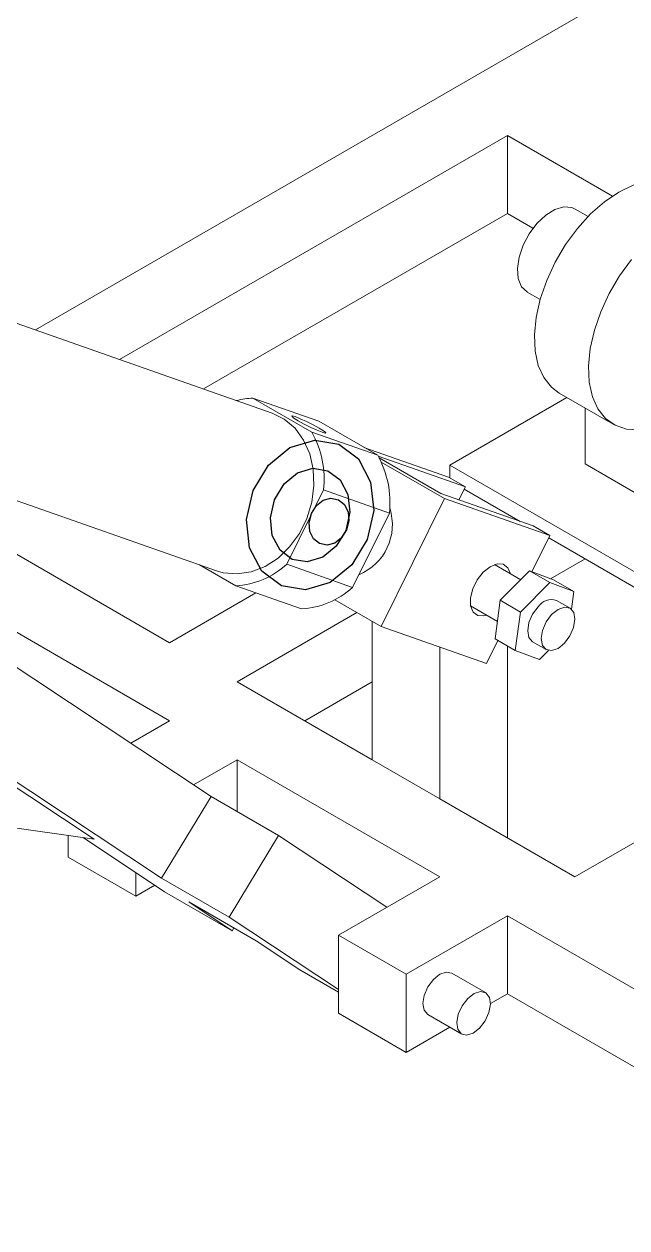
# Model space of a CAD drawing. Header units: millimetres. Extents: x 127 to 2222, y 23 to 864.
# Drawn here: x 1709.6 to 1741.1, y 121.7 to 184.7 of the extents above; entities that cross this region are included whole.
import ezdxf

# ---------------------------------------------------------------- set-up
doc = ezdxf.new("R2010")
doc.units = ezdxf.units.MM

msp = doc.modelspace()

# ---------------------------------------------------------------- linework, layer by layer
at = {"color": 7, "linetype": 'Continuous', "lineweight": 15}
for p, q in [((1710.189, 168.679), (1760.414, 197.673)), ((1714.587, 167.136), (1734.887, 178.855)), ((1734.887, 178.855), (1740.379, 175.685)), ((1734.887, 178.855), (1734.887, 174.772)), ((1718.985, 165.592), (1734.887, 174.772)), ((1734.887, 174.772), (1736.223, 174.001)), ((1739.11, 174.618), (1738.437, 175.006)), ((1722.569, 164.334), (1702.79, 171.276)), ((1735.93, 170.663), (1736.603, 170.274)), ((1721.572, 165.111), (1724.655, 163.331)), ((1725.017, 163.902), (1721.572, 165.111)), ((1738.005, 165.143), (1731.88, 161.608)), ((1737.594, 165.381), (1740.423, 163.748)), ((1738.951, 161.676), (1738.951, 164.597)), ((1725.017, 163.902), (1728.099, 162.122)), ((1728.099, 162.122), (1724.655, 163.331)), ((1700.858, 162.681), (1719.671, 156.078)), ((1727.378, 162.538), (1731.808, 160.984)), ((1732.691, 160.474), (1728.126, 162.076)), ((1728.173, 161.991), (1731.405, 160.125)), ((1731.6, 159.857), (1728.283, 161.771)), ((1731.88, 161.608), (1756.629, 147.32)), ((1731.88, 161.608), (1731.88, 160.942)), ((1741.78, 160.043), (1738.951, 161.676)), ((1731.808, 160.984), (1732.691, 160.474)), ((1695.996, 160.486), (1717.21, 148.24)), ((1703.067, 160.486), (1717.21, 152.322)), ((1725.267, 160.314), (1723.336, 156.425)), ((1728.712, 159.105), (1725.267, 160.314)), ((1731.405, 160.125), (1736.227, 158.433)), ((1732.353, 159.792), (1732.691, 160.474)), ((1732.633, 160.356), (1735.56, 158.667)), ((1713.257, 142.043), (1686.752, 159.608)), ((1728.277, 153.165), (1731.6, 159.857)), ((1737.111, 157.922), (1731.6, 159.857)), ((1728.712, 159.105), (1726.781, 155.216)), ((1735.416, 158.75), (1735.381, 158.73)), ((1736.227, 158.433), (1737.111, 157.922)), ((1716.792, 140.002), (1690.288, 157.567)), ((1736.171, 156.031), (1737.111, 157.922)), ((1737.053, 157.805), (1756.629, 146.504)), ((1719.38, 144.278), (1699.685, 157.329)), ((1720.667, 155.302), (1718.782, 156.39)), ((1726.781, 155.216), (1723.336, 156.425)), ((1735.582, 155.616), (1734.214, 156.406)), ((1738.952, 156.709), (1737.145, 155.665)), ((1736.041, 156.079), (1734.512, 154.537)), ((1736.041, 156.079), (1737.102, 155.467)), ((1737.301, 155.607), (1736.041, 156.079)), ((1737.301, 155.607), (1738.362, 154.994)), ((1721.727, 154.93), (1717.21, 152.322)), ((1724.112, 154.093), (1720.667, 155.302)), ((1737.102, 155.467), (1735.572, 153.924)), ((1738.362, 154.994), (1737.102, 155.467)), ((1738.238, 154.071), (1738.362, 154.994)), ((1728.277, 153.165), (1725.85, 154.567)), ((1734.512, 154.537), (1734.241, 152.521)), ((1734.512, 154.537), (1735.572, 153.924)), ((1738.164, 154.126), (1737.457, 154.534)), ((1727.009, 153.897), (1720.745, 150.281)), ((1732.964, 154.241), (1734.364, 153.433)), ((1735.572, 153.924), (1735.302, 151.909)), ((1727.816, 146.199), (1727.816, 153.431)), ((1733.788, 151.231), (1728.277, 153.165)), ((1733.788, 151.231), (1734.387, 152.437)), ((1734.241, 152.521), (1735.302, 151.909)), ((1731.352, 144.158), (1731.352, 152.086)), ((1734.887, 142.117), (1734.887, 152.148)), ((1735.302, 151.909), (1736.562, 151.436)), ((1736.207, 152.369), (1736.914, 151.961)), ((1736.562, 151.436), (1737.036, 151.914)), ((1720.745, 150.281), (1727.816, 146.199)), ((1727.816, 150.28), (1724.281, 148.239)), ((1717.21, 148.24), (1715.174, 147.065)), ((1753.093, 148.545), (1738.423, 140.076)), ((1713.257, 142.043), (1683.838, 146.177)), ((1720.745, 146.199), (1718.466, 144.883)), ((1720.745, 146.199), (1731.352, 140.076)), ((1720.745, 146.199), (1720.745, 143.489)), ((1727.816, 146.199), (1731.352, 144.158)), ((1719.38, 144.278), (1716.792, 140.002)), ((1719.38, 144.278), (1722.915, 142.237)), ((1731.352, 144.158), (1738.423, 140.076)), ((1711.906, 142.232), (1711.906, 141.096)), ((1716.95, 139.293), (1712.678, 142.124)), ((1722.915, 142.237), (1720.328, 137.961)), ((1728.586, 138.479), (1722.915, 142.237)), ((1715.442, 139.055), (1711.906, 141.096)), ((1715.442, 140.293), (1715.442, 139.055)), ((1716.792, 140.002), (1720.328, 137.961)), ((1731.352, 140.076), (1726.048, 137.014)), ((1716.44, 139.631), (1715.442, 139.055)), ((1720.485, 137.252), (1716.95, 139.293)), ((1721.745, 136.719), (1718.21, 138.76)), ((1720.485, 137.252), (1718.21, 138.76)), ((1726.048, 134.17), (1720.328, 137.961)), ((1734.887, 138.035), (1729.584, 134.973)), ((1734.887, 138.035), (1756.1, 125.789)), ((1734.887, 138.035), (1734.887, 133.952)), ((1720.572, 137.396), (1720.485, 137.252)), ((1724.021, 135.211), (1721.745, 136.719)), ((1726.048, 137.014), (1729.584, 134.973)), ((1726.048, 137.014), (1726.048, 132.932)), ((1724.021, 135.211), (1726.048, 134.041)), ((1729.584, 134.973), (1729.584, 130.89)), ((1733.744, 134.014), (1731.977, 135.035)), ((1734.887, 133.952), (1734.003, 133.442)), ((1734.887, 133.952), (1756.1, 121.706)), ((1726.048, 132.932), (1729.584, 130.89)), ((1730.727, 132.87), (1732.495, 131.849)), ((1731.87, 132.21), (1729.584, 130.89))]:
    msp.add_line(p, q, dxfattribs=at)
at = {"color": 7, "linetype": 'Continuous', "lineweight": 15, "flags": 128}
for points in [[(1737.594, 165.381), (1737.194, 165.681), (1736.792, 166.185), (1736.505, 166.823), (1736.34, 167.576), (1736.302, 168.423), (1736.393, 169.339), (1736.609, 170.297), (1736.945, 171.269), (1737.39, 172.228), (1737.931, 173.144), (1738.554, 173.993), (1739.24, 174.749), (1739.969, 175.39), (1740.719, 175.897), (1741.469, 176.256), (1742.198, 176.456), (1742.884, 176.492), (1743.507, 176.363), (1743.844, 176.206)], [(1735.93, 170.663), (1735.923, 170.667), (1735.633, 170.945), (1735.458, 171.364), (1735.412, 171.892), (1735.496, 172.49), (1735.706, 173.113), (1736.025, 173.716), (1736.43, 174.253), (1736.891, 174.686), (1737.374, 174.98), (1737.843, 175.116), (1738.262, 175.082), (1738.437, 175.006)], [(1741.78, 163.463), (1741.118, 163.495), (1740.526, 163.692), (1740.022, 164.048), (1739.621, 164.552), (1739.334, 165.19), (1739.169, 165.943), (1739.131, 166.79), (1739.221, 167.706), (1739.437, 168.664), (1739.773, 169.636), (1740.218, 170.595), (1740.76, 171.512), (1741.383, 172.36)], [(1722.569, 164.334), (1723.212, 164.014), (1723.772, 163.537), (1724.222, 162.924), (1724.546, 162.2), (1724.73, 161.394), (1724.765, 160.539), (1724.652, 159.671), (1724.394, 158.824), (1724.001, 158.035), (1723.491, 157.334), (1722.884, 156.75), (1722.205, 156.309), (1721.481, 156.026), (1720.742, 155.915), (1720.019, 155.98), (1719.671, 156.078)], [(1725.042, 163.544), (1724.73, 163.715), (1724.381, 163.889), (1724.049, 164.04), (1723.784, 164.146), (1723.627, 164.188), (1723.601, 164.163), (1723.711, 164.072), (1723.94, 163.931), (1724.253, 163.76), (1724.601, 163.585), (1724.934, 163.434), (1725.198, 163.329), (1725.355, 163.286), (1725.381, 163.312), (1725.271, 163.402), (1725.042, 163.544)], [(1733.793, 153.762), (1733.662, 153.727), (1733.339, 153.746), (1733.096, 153.926), (1732.963, 154.246), (1732.955, 154.666), (1733.074, 155.138), (1733.305, 155.602), (1733.62, 156.005), (1733.981, 156.296), (1734.345, 156.441), (1734.668, 156.423), (1734.668, 156.423)], [(1734.668, 156.423), (1734.911, 156.243), (1735.043, 155.927)], [(1736.494, 154.2), (1736.207, 153.813), (1736.016, 153.372), (1735.948, 152.942), (1736.015, 152.59), (1736.206, 152.369), (1736.207, 152.369)], [(1737.876, 152.295), (1738.163, 152.681), (1738.355, 153.123), (1738.423, 153.553), (1738.356, 153.905), (1738.164, 154.125), (1737.878, 154.182), (1737.54, 154.064), (1737.201, 153.792), (1736.915, 153.405), (1736.723, 152.963), (1736.655, 152.534), (1736.722, 152.182), (1736.913, 151.961), (1737.2, 151.905), (1737.538, 152.022), (1737.876, 152.295)], [(1731.977, 135.035), (1731.69, 135.091), (1731.352, 134.973), (1731.014, 134.7), (1730.727, 134.313), (1730.535, 133.872), (1730.468, 133.442), (1730.535, 133.09), (1730.727, 132.87), (1730.727, 132.87)], [(1732.473, 131.863), (1732.291, 132.097), (1732.236, 132.458), (1732.315, 132.892), (1732.517, 133.331), (1732.811, 133.71), (1733.151, 133.97), (1733.487, 134.072), (1733.766, 134.001), (1733.948, 133.767), (1734.003, 133.405), (1733.924, 132.972), (1733.722, 132.533), (1733.428, 132.154), (1733.088, 131.894), (1732.752, 131.791), (1732.473, 131.863)]]:
    msp.add_lwpolyline(points, dxfattribs=at)
at = {"color": 7, "linetype": 'Continuous', "flags": 128}
for points in [[(1722.378, 161.602), (1723.509, 162.527), (1724.801, 162.915), (1726.057, 162.706), (1727.086, 161.933), (1727.731, 160.712), (1727.894, 159.231), (1727.55, 157.714), (1726.751, 156.392), (1725.62, 155.467), (1724.328, 155.08), (1723.071, 155.289), (1722.043, 156.062), (1721.398, 157.282), (1721.235, 158.764), (1721.579, 160.281), (1722.378, 161.602)], [(1723.198, 160.625), (1723.905, 161.203), (1724.712, 161.446), (1725.497, 161.315), (1726.14, 160.832), (1726.543, 160.069), (1726.645, 159.143), (1726.43, 158.195), (1725.931, 157.369), (1725.224, 156.791), (1724.416, 156.549), (1723.631, 156.679), (1722.988, 157.163), (1722.585, 157.925), (1722.483, 158.851), (1722.699, 159.799), (1723.198, 160.625)], [(1726.549, 159.156), (1726.589, 158.69), (1726.471, 158.218), (1726.213, 157.812), (1725.854, 157.534), (1725.449, 157.425), (1725.059, 157.503), (1724.745, 157.756), (1724.553, 158.145), (1724.513, 158.612), (1724.631, 159.084), (1724.89, 159.49), (1725.249, 159.768), (1725.654, 159.877), (1726.043, 159.798), (1726.358, 159.546), (1726.549, 159.156)]]:
    msp.add_lwpolyline(points, dxfattribs=at)
at = {"color": 7, "linetype": 'Continuous', "lineweight": 15}
for centre, radius, start, end in [((1721.678, 161.4), 3.712, 91.62731, 105.0361), ((1720.237, 160.863), 5.06, 353.7649, 29.19417), ((1723.682, 159.654), 5.06, 353.76627, 29.19361), ((1726.05, 158.486), 2.816, 292.0758, 17.94944), ((1720.457, 159.536), 4.239, 272.85011, 312.79124), ((1723.901, 158.327), 4.239, 272.85026, 312.79121), ((1737.199, 153.723), 0.851, 72.37292, 145.91059)]:
    msp.add_arc(centre, radius, start, end, dxfattribs=at)

doc.saveas('drawing.dxf')
